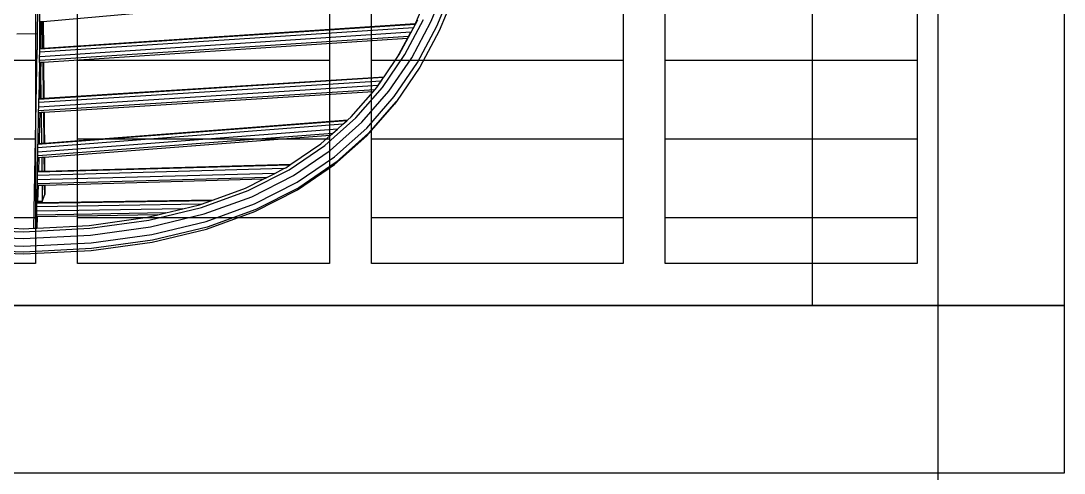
# Model space of a CAD drawing. Header units: millimetres. Extents: x -12551121 to 353735, y 112272 to 285506.
# Drawn here: x 102100 to 103342, y 169851 to 170391 of the extents above; entities that cross this region are included whole.
import ezdxf

# ---------------------------------------------------------------- set-up
doc = ezdxf.new("R2010")
doc.units = ezdxf.units.MM
doc.header["$MEASUREMENT"] = 0
for name, color, linetype in [('+AT9-HATCH', 8, 'Continuous'), ('+AT9_Hardscape', 1, 'Continuous'), ('AM-LOW WALL', 2, 'Continuous'), ('AM-SCUPPERDRAIN', 2, 'Continuous'), ('SHEARWALL L9-L28', 4, 'Continuous')]:
    doc.layers.add(name, color=color, linetype=linetype)

# ---------------------------------------------------------------- blocks, each defined once
blk = doc.blocks.new('cof')
at = {"layer": '+AT9_Hardscape', "color": 1}
for p, q in [((509.8, -1186.5), (528.4, -1141.8)), ((509.6, -1144.9), (47.9, -1186.2)), ((491.7, -1187.6), (509.6, -1144.9)), ((516.8, -1191.7), (535.7, -1146.5)), ((538.5, -1151.9), (519.6, -1197.2)), ((41.2, -1171.5), (41.1, -1200.7)), ((44.2, -1201.6), (44.2, -1171.9)), ((491, -1189.4), (44.4, -1218.9)), ((45.4, -1186.4), (44.8, -1186.5)), ((45.4, -1186.4), (45.3, -1218)), ((47.2, -1186.3), (45.4, -1186.4)), ((47.9, -1186.2), (47.2, -1186.3)), ((47.6, -1217.8), (47.2, -1186.3)), ((47.9, -1186.2), (48.3, -1217.8)), ((48.3, -1217.8), (491.2, -1188.5)), ((472.2, -1225.3), (494.2, -1184)), ((478.8, -1225.4), (501.1, -1183.5)), ((487, -1229.1), (509.8, -1186.5)), ((491.2, -1188.5), (491.7, -1187.6)), ((491.2, -1188.6), (491.2, -1188.5)), ((493.8, -1234.8), (516.8, -1191.7)), ((41.1, -1200.7), (16.9, -1200.9)), ((41.1, -1200.7), (40.9, -1219.9)), ((44, -1221.7), (44.2, -1201.6)), ((489, -1193.4), (44.3, -1222.7)), ((485.8, -1198.8), (44.4, -1228)), ((483.1, -1203.7), (44.4, -1232.6)), ((481.9, -1206.1), (483.1, -1203.7)), ((483.1, -1203.7), (485.6, -1199.1)), ((519.6, -1197.2), (496.5, -1240.5)), ((481.9, -1206.1), (48.5, -1234.7)), ((469.7, -1228.8), (481.9, -1206.1)), ((37.1, -1432.4), (40.9, -1219.9)), ((43.8, -1232.7), (43.9, -1228)), ((43.9, -1228), (44, -1222.8)), ((44, -1228), (43.9, -1228)), ((44, -1222.8), (44, -1221.7)), ((44, -1222.8), (44, -1222.8)), ((44.4, -1218), (45.3, -1218)), ((45.3, -1218), (47.6, -1217.8)), ((47.6, -1217.8), (48.3, -1217.8)), ((452, -1264.7), (478.8, -1225.4)), ((454, -1251.9), (472.2, -1225.3)), ((454, -1251.9), (469.7, -1228.8)), ((459.8, -1269.1), (487, -1229.1)), ((43.8, -1235), (43, -1277.8)), ((44.1, -1232.7), (43.8, -1232.7)), ((43.8, -1235), (43.8, -1232.7)), ((44.1, -1235), (43.8, -1235)), ((45.1, -1234.9), (44.5, -1234.9)), ((45.1, -1234.9), (45, -1244.9)), ((47.9, -1234.7), (45.1, -1234.9)), ((48.4, -1277.5), (47.9, -1234.7)), ((48.5, -1234.7), (47.9, -1234.7)), ((48.5, -1234.7), (49, -1277.5)), ((466.1, -1275.4), (493.8, -1234.8)), ((496.5, -1240.5), (468.7, -1281.4)), ((453.3, -1252.9), (42.9, -1278.8)), ((45, -1244.9), (44.8, -1255.2)), ((45, -1244.9), (45.4, -1277.7)), ((49, -1277.5), (454, -1251.9)), ((445.8, -1264), (453.4, -1252.9)), ((450.6, -1256.9), (453.3, -1252.9)), ((453.3, -1252.9), (454, -1251.9)), ((453.4, -1252.9), (454, -1251.9)), ((453.4, -1252.9), (453.4, -1252.9)), ((454, -1251.9), (454.1, -1251.9)), ((446.9, -1262.4), (42.8, -1287.9)), ((450.6, -1256.9), (42.9, -1282.7)), ((44.8, -1255.2), (44.4, -1277.8)), ((420.5, -1301), (452, -1264.7)), ((443, -1267.3), (445.4, -1264.5)), ((445.4, -1264.5), (446.9, -1262.4)), ((445.4, -1264.5), (445.8, -1264)), ((446.9, -1262.4), (450.6, -1256.9)), ((443, -1267.3), (42.7, -1292.5)), ((42.9, -1278.8), (43, -1277.8)), ((42.9, -1282.7), (42.9, -1278.8)), ((43, -1277.8), (44.4, -1277.8)), ((44.4, -1277.8), (45.4, -1277.7)), ((45.4, -1277.7), (48.4, -1277.5)), ((48.4, -1277.5), (49, -1277.5)), ((440.9, -1269.7), (49.2, -1294.4)), ((414.8, -1299.7), (440.9, -1269.7)), ((427.6, -1306.1), (459.8, -1269.1)), ((433.4, -1313.1), (466.1, -1275.4)), ((440.9, -1269.7), (443, -1267.3)), ((42.7, -1292.5), (42.8, -1287.9)), ((42.8, -1287.9), (42.9, -1282.7)), ((433.6, -1322.2), (466.4, -1284.6)), ((468.2, -1281.8), (435.7, -1319.2)), ((468.7, -1281.4), (466.4, -1284.6)), ((466.4, -1284.6), (468.2, -1281.8)), ((468.7, -1281.4), (468.2, -1281.8)), ((409.6, -1304.3), (41.9, -1332.5)), ((42, -1331.5), (42.6, -1294.8)), ((42.6, -1294.8), (42.7, -1292.5)), ((44.1, -1294.7), (42.6, -1294.8)), ((44.1, -1294.7), (43.9, -1306.6)), ((45.6, -1294.6), (44.1, -1294.7)), ((48.7, -1294.4), (45.6, -1294.6)), ((45.6, -1294.6), (46.1, -1331.2)), ((49.2, -1331), (48.7, -1294.4)), ((49.2, -1294.4), (48.7, -1294.4)), ((49.2, -1294.4), (49.4, -1310.4)), ((49.6, -1330.9), (410.9, -1303.2)), ((383.6, -1333.8), (420.5, -1301)), ((404.9, -1308.5), (409.6, -1304.3)), ((409.6, -1304.3), (410.9, -1303.2)), ((410.9, -1303.2), (414.8, -1299.7)), ((404.9, -1308.5), (41.9, -1336.4)), ((398.5, -1314.2), (41.9, -1341.7)), ((43.9, -1306.6), (43.3, -1331.2)), ((49.4, -1310.4), (49.6, -1330.9)), ((389.9, -1339.7), (427.6, -1306.1)), ((392.8, -1319.3), (398.5, -1314.2)), ((395, -1347.3), (433.4, -1313.1)), ((398.5, -1314.2), (404.9, -1308.5)), ((392.8, -1319.3), (42, -1346.3)), ((390, -1321.8), (49.7, -1347.9)), ((378.7, -1331.9), (390, -1321.8)), ((390, -1321.8), (392.8, -1319.3)), ((395.2, -1356.4), (433.6, -1322.2)), ((435.7, -1319.2), (397.1, -1353.7)), ((40.8, -1402), (41.9, -1336.4)), ((41.9, -1332.5), (42, -1331.5)), ((41.9, -1336), (41.9, -1332.5)), ((41.9, -1336.4), (41.9, -1336)), ((42, -1331.5), (43.3, -1331.4)), ((43.3, -1331.2), (43.3, -1331.4)), ((43.3, -1331.4), (46.1, -1331.2)), ((46.1, -1331.2), (49.2, -1331)), ((49.2, -1331), (49.6, -1330.9)), ((341.1, -1362.8), (383.6, -1333.8)), ((343, -1356.2), (378.7, -1331.9)), ((346.3, -1369.4), (389.9, -1339.7)), ((42.8, -1348.4), (42, -1348.5)), ((42.8, -1348.4), (42.4, -1364.5)), ((46.3, -1348.2), (42.8, -1348.4)), ((49.4, -1347.9), (46.3, -1348.2)), ((46.3, -1348.2), (46.6, -1364.4)), ((49.6, -1364.3), (49.4, -1347.9)), ((49.7, -1347.9), (49.4, -1347.9)), ((49.7, -1347.9), (49.8, -1364.3)), ((350.6, -1377.5), (395, -1347.3)), ((397.1, -1353.7), (352.4, -1384.1)), ((334.8, -1361.4), (41.5, -1369.6)), ((341.3, -1357.3), (41.6, -1365.7)), ((41.6, -1364.6), (42.4, -1364.5)), ((42.4, -1364.5), (46.6, -1364.4)), ((46.6, -1364.4), (49.6, -1364.3)), ((49.6, -1364.3), (49.8, -1364.3)), ((49.8, -1364.3), (343, -1356.2)), ((292.2, -1387.6), (341.1, -1362.8)), ((323.9, -1367), (334.8, -1361.4)), ((334.8, -1361.4), (336.9, -1360.4)), ((336.9, -1360.4), (341.3, -1357.3)), ((341.3, -1357.3), (343, -1356.2)), ((350.9, -1386.7), (395.2, -1356.4)), ((323.9, -1367), (41.6, -1374.8)), ((314.4, -1371.8), (41.6, -1379.4)), ((309.9, -1374.1), (49.9, -1381.3)), ((289, -1384.7), (309.9, -1374.1)), ((296.4, -1394.8), (346.3, -1369.4)), ((299.8, -1403.3), (350.6, -1377.5)), ((309.9, -1374.1), (314.4, -1371.8)), ((314.4, -1371.8), (323.9, -1367)), ((42, -1381.5), (41.5, -1400.7)), ((42, -1381.5), (41.7, -1381.5)), ((46.8, -1381.4), (42, -1381.5)), ((49.8, -1381.3), (46.8, -1381.4)), ((46.8, -1381.4), (47, -1400.7)), ((50, -1392.4), (49.8, -1381.3)), ((49.9, -1381.3), (49.8, -1381.3)), ((49.9, -1381.3), (50, -1392.4)), ((236.7, -1407.8), (292.2, -1387.6)), ((251, -1398.5), (289, -1384.7)), ((300.1, -1412.5), (350.9, -1386.7)), ((352.4, -1384.1), (301.2, -1410.1)), ((40.2, -1432.2), (40.7, -1403.3)), ((247.9, -1399.6), (40.7, -1403.1)), ((40.7, -1403.1), (40.8, -1402)), ((40.7, -1403.3), (40.7, -1403.1)), ((236.6, -1403.7), (40.7, -1407)), ((40.8, -1402), (41.4, -1401.9)), ((41.4, -1401.9), (251, -1398.5)), ((41.5, -1400.7), (41.4, -1401.9)), ((47, -1400.7), (41.5, -1400.7)), ((47, -1400.7), (50, -1392.4)), ((234.3, -1404.6), (236.6, -1403.7)), ((236.6, -1403.7), (247.9, -1399.6)), ((239.7, -1415.3), (296.4, -1394.8)), ((242.2, -1424.3), (299.8, -1403.3)), ((247.9, -1399.6), (251, -1398.5)), ((214.4, -1409.3), (40.8, -1412.2)), ((194.1, -1414.2), (40.8, -1416.8)), ((173.9, -1422.9), (236.7, -1407.8)), ((175.9, -1430.7), (239.7, -1415.3)), ((184.5, -1416.5), (194.1, -1414.2)), ((194.1, -1414.2), (214.4, -1409.3)), ((214.4, -1409.3), (234.3, -1404.6)), ((242.5, -1433.4), (300.1, -1412.5)), ((301.2, -1410.1), (243.3, -1431.2)), ((41, -1418.9), (40.6, -1432.2)), ((41, -1418.9), (40.9, -1418.9)), ((184.5, -1416.5), (41, -1418.9)), ((102.8, -1429), (172.4, -1419.4)), ((103.5, -1432.5), (173.9, -1422.9)), ((172.4, -1419.4), (184.5, -1416.5)), ((177.5, -1439.8), (242.2, -1424.3)), ((-53.8, -1433.6), (24.8, -1436.6)), ((12.9, -1432.5), (24.9, -1433)), ((24.8, -1436.6), (103.5, -1432.5)), ((24.8, -1444.6), (104.4, -1440.5)), ((24.9, -1433), (37.1, -1432.4)), ((37.1, -1432.4), (40.2, -1432.2)), ((40.2, -1432.2), (40.6, -1432.2)), ((40.6, -1432.2), (102.8, -1429)), ((104.4, -1440.5), (175.9, -1430.7)), ((105.2, -1449.7), (177.5, -1439.8)), ((177.7, -1449), (242.5, -1433.4)), ((243.3, -1431.2), (178.2, -1446.8)), ((-55.4, -1450.8), (24.9, -1453.9)), ((-54.7, -1441.6), (24.8, -1444.6)), ((24.9, -1453.9), (105.2, -1449.7)), ((105.4, -1458.9), (177.7, -1449)), ((178.2, -1446.8), (105.6, -1456.7)), ((25, -1460.9), (-55.6, -1457.8)), ((-55.2, -1460), (25.1, -1463)), ((105.6, -1456.7), (25, -1460.9)), ((25.1, -1463), (105.4, -1458.9))]:
    blk.add_line(p, q, dxfattribs=at)

msp = doc.modelspace()

# ---------------------------------------------------------------- hatches: boundary and pattern name
at = {"layer": '+AT9-HATCH'}
h = msp.add_hatch(dxfattribs=at)
h.set_pattern_fill('LINE', color=8, scale=750)
h.paths.add_polyline_path([(98342.2, 176851.5), (98342.2, 179526.5), (97292.2, 179526.5, 0.414214), (96392.2, 178626.5), (96392.2, 177751.5, -0.414214), (95292.2, 176651.5), (94892.2, 176651.5), (94892.2, 174751.5), (96392.2, 174751.5, 0.414214), (97292.2, 175651.5), (97292.2, 176001.5), (97292.2, 176451.5, -0.414214), (97692.2, 176851.5), (98342.2, 176851.5)], is_closed=False)
h.paths.add_polyline_path([(98392.2, 179526.5), (98392.2, 176851.5), (98692.2, 176851.5), (98692.2, 179526.5)])
h.paths.add_polyline_path([(98742.2, 179526.5), (98742.2, 176851.5), (99042.2, 176851.5), (99042.2, 179526.5)])
h.paths.add_polyline_path([(99367.2, 179526.5), (99367.2, 176851.5), (99667.2, 176851.5), (99667.2, 179526.5)])
h.paths.add_polyline_path([(99717.2, 179526.5), (99717.2, 176851.5), (100017.2, 176851.5), (100017.2, 179526.5)])
h.paths.add_polyline_path([(100067.2, 179526.5), (100067.2, 176851.5), (100367.2, 176851.5), (100367.2, 179526.5)])
h.paths.add_polyline_path([(100417.2, 179526.5), (100417.2, 176851.5), (100717.2, 176851.5), (100717.2, 179526.5)])
h.paths.add_polyline_path([(101067.2, 176716), (101067.2, 179526.5), (100767.2, 179526.5), (100767.2, 176851.5), (100767.2, 176851.5, -0.21525)])
h.paths.add_polyline_path([(101117.2, 179526.5), (101117.2, 173451.5), (101417.2, 173451.5), (101417.2, 179504, 0.056082), (101217.2, 179526.5), (101117.2, 179526.5)], is_closed=False)
h.paths.add_polyline_path([(101467.2, 179491.1), (101467.2, 173451.5), (101767.2, 173451.5), (101767.2, 179338.9, 0.094274)])
h.paths.add_polyline_path([(102117.2, 178626.6, 0.213378), (101817.2, 179297.3), (101817.2, 173451.5), (102117.2, 173451.5), (102117.2, 178626.5)], is_closed=False)
h.paths.add_polyline_path([(101817.2, 173101.5), (101817.2, 170101.5), (102117.2, 170101.5), (102117.2, 173101.5)])
h.paths.add_polyline_path([(101467.2, 173101.5), (101467.2, 170101.5), (101767.2, 170101.5), (101767.2, 173101.5)])
h.paths.add_polyline_path([(101117.2, 173101.5), (101117.2, 170101.5), (101417.2, 170101.5), (101417.2, 173101.5)])
h.paths.add_polyline_path([(101117.2, 169801.5), (101117.2, 166601.5), (101417.2, 166601.5), (101417.2, 169801.5)])
h.paths.add_polyline_path([(101467.2, 169801.5), (101467.2, 166601.5), (101767.2, 166601.5), (101767.2, 169801.5)])
h.paths.add_polyline_path([(101817.2, 169801.5), (101817.2, 166601.5), (102117.2, 166601.5), (102117.2, 169801.5)])
h.paths.add_polyline_path([(102517.2, 169801.5), (102817.2, 169801.5), (102817.2, 166601.5), (102517.2, 166601.5)])
h.paths.add_polyline_path([(102167.2, 169801.5), (102467.2, 169801.5), (102467.2, 166601.5), (102167.2, 166601.5)])
h.paths.add_polyline_path([(102867.2, 169801.5), (103167.2, 169801.5), (103167.2, 166601.5), (102867.2, 166601.5)])
h.paths.add_polyline_path([(102867.2, 173101.5), (103167.2, 173101.5), (103167.2, 170101.5), (102867.2, 170101.5)])
h.paths.add_polyline_path([(102167.2, 173101.5), (102467.2, 173101.5), (102467.2, 170101.5), (102167.2, 170101.5)])
h.paths.add_polyline_path([(102517.2, 173101.5), (102817.2, 173101.5), (102817.2, 170101.5), (102517.2, 170101.5)])
at = {"layer": '+AT9_Hardscape'}
h = msp.add_hatch(dxfattribs=at)
h.set_pattern_fill('CTYSQMK2', color=8, scale=30)
h.set_pattern_definition([(0, (84.85, 0), (360, 360), [550.293, -169.707]), (90, (0, 84.85), (-360, 360), [550.293, -169.707]), (45, (275.15, 360), (-360.0008, 360.0008), [120, -389.118]), (315, (275.15, 360), (360.0008, 360.0008), [120, -389.118]), (45, (360, 275.15), (-360.0008, 360.0008), [120, -389.118]), (315, (360, 444.85), (360.0008, 360.0008), [120, -389.118])])
h.paths.add_polyline_path([(103192.2, 169851.6), (101067.2, 169851.6), (101067.2, 170051.5), (101067.2, 173151.6), (101067.2, 173351.5), (101067.2, 176451.5, 0.414214), (100767.2, 176751.5), (99292.2, 176751.5), (99092.2, 176751.5), (98142.2, 176751.5), (97692.2, 176751.5, 0.414213), (97392.2, 176451.5), (97392.2, 176001.5), (97392.2, 175651.5, -0.414214), (96392.2, 174651.5), (94842.2, 174651.5), (94842.2, 173826.5), (97342.2, 173826.5), (97342.2, 173226.5), (97342.2, 171216.5), (99072.2, 171216.5), (99092.2, 171216.5), (99092.2, 175751.6), (99272.2, 175751.6), (99292.2, 175751.5), (99292.2, 170526.6), (99272.2, 170526.5), (99272.2, 166551.6), (101067.2, 166551.6), (101078.7, 169851.5), (101972.2, 169851.5), (101972.2, 169801.5), (102117.2, 169801.5), (102117.2, 168556.8), (102167.2, 168556.8), (102161.9, 169077.1), (102122.2, 169077.1), (102122.2, 169851.5), (103015.8, 169851.5), (103015.8, 169801.5), (103042.2, 169801.5), (103042.2, 169851.5), (103192.2, 169851.5)], is_closed=False)
h.paths.add_polyline_path([(102167.2, 171018), (102117.2, 171021.5), (102167.2, 171020.1), (102175.7, 171019.9)], is_closed=False)
h.paths.add_polyline_path([(94842.2, 173226.5), (94822.2, 171216.5), (96211.9, 171216.5), (96442.2, 171216.5), (96442.2, 173226.5), (94842.2, 173226.5)])
h.paths.add_polyline_path([(96442.2, 173226.5), (96442.2, 171216.5), (96742.2, 171216.5), (96742.2, 173226.5)])
h.paths.add_polyline_path([(97042.2, 173226.5), (96742.2, 173226.5), (96742.2, 171216.5), (97042.2, 171216.5)])
h.paths.add_polyline_path([(97042.2, 171216.5), (97342.2, 171216.5), (97342.2, 173226.5), (97042.2, 173226.5)])

# ---------------------------------------------------------------- linework, layer by layer
at = {"layer": '+AT9_Hardscape', "elevation": 0}
for points in [[(101817.2, 173101.5), (102117.2, 173101.5), (102117.2, 170101.5), (101817.2, 170101.5)], [(101817.2, 173101.5), (102117.2, 173101.5), (102117.2, 170101.5), (101817.2, 170101.5)], [(102167.2, 173101.5), (102467.2, 173101.5), (102467.2, 170101.5), (102167.2, 170101.5)], [(102517.2, 173101.5), (102817.2, 173101.5), (102817.2, 170101.5), (102517.2, 170101.5)], [(102867.2, 173101.5), (103167.2, 173101.5), (103167.2, 170101.5), (102867.2, 170101.5)]]:
    msp.add_lwpolyline(points, close=True, dxfattribs=at)
msp.add_line((103192.2, 166551.5), (103192.2, 173151.5))
at = {"layer": 'AM-LOW WALL'}
msp.add_lwpolyline([(103342.2, 170051.5), (103192.2, 170051.5), (103192.2, 173151.5), (103342.2, 173151.5)], close=True, dxfattribs=at)
at = {"layer": 'AM-LOW WALL', "elevation": 0}
msp.add_lwpolyline([(103342.2, 170051.5), (103192.2, 170051.5), (103192.2, 173151.5), (103342.2, 173151.5)], close=True, dxfattribs=at)
at = {"layer": 'AM-SCUPPERDRAIN', "color": 9}
msp.add_lwpolyline([(103042.2, 173001.5), (103042.2, 170051.5)], dxfattribs=at)
at = {"layer": 'AM-SCUPPERDRAIN', "color": 9, "elevation": 0}
msp.add_lwpolyline([(103042.2, 173001.5), (103042.2, 170051.5)], dxfattribs=at)
at = {"layer": 'SHEARWALL L9-L28', "color": 1, "elevation": 0}
for points in [[(101067.2, 170051.6), (103342.1, 170051.6), (103342.1, 169851.6), (101067.2, 169851.6)], [(101067.2, 170051.6), (103342.1, 170051.6), (103342.1, 169851.6), (101067.2, 169851.6)], [(101067.2, 170051.6), (103342.1, 170051.6), (103342.1, 169851.6), (101067.2, 169851.6)], [(101067.2, 170051.6), (103342.1, 170051.6), (103342.1, 169851.6), (101067.2, 169851.6)], [(101067.2, 170051.6), (103342.1, 170051.6), (103342.1, 169851.6), (101067.2, 169851.6)], [(101067.2, 170051.6), (103342.1, 170051.6), (103342.1, 169851.6), (101067.2, 169851.6)], [(101067.2, 170051.6), (103342.1, 170051.6), (103342.1, 169851.6), (101067.2, 169851.6)], [(101067.2, 170051.6), (103342.1, 170051.6), (103342.1, 169851.6), (101067.2, 169851.6)], [(101067.2, 170051.5), (103342.1, 170051.5), (103342.1, 169851.5), (101067.2, 169851.5)], [(101067.2, 170051.5), (103342.1, 170051.5), (103342.1, 169851.5), (101067.2, 169851.5)], [(101067.2, 170051.5), (103342.1, 170051.5), (103342.1, 169851.5), (101067.2, 169851.5)], [(101067.2, 170051.5), (103342.1, 170051.5), (103342.1, 169851.5), (101067.2, 169851.5)], [(101067.2, 170051.5), (103342.1, 170051.5), (103342.1, 169851.5), (101067.2, 169851.5)]]:
    msp.add_lwpolyline(points, close=True, dxfattribs=at)
at = {"layer": 'SHEARWALL L9-L28', "color": 1}
msp.add_lwpolyline([(101067.2, 170051.5), (103342.1, 170051.5), (103342.1, 169851.5), (101067.2, 169851.5)], close=True, dxfattribs=at)

# ---------------------------------------------------------------- block references
msp.add_blockref('cof', (102078.3, 171575.9))

doc.saveas('drawing.dxf')
